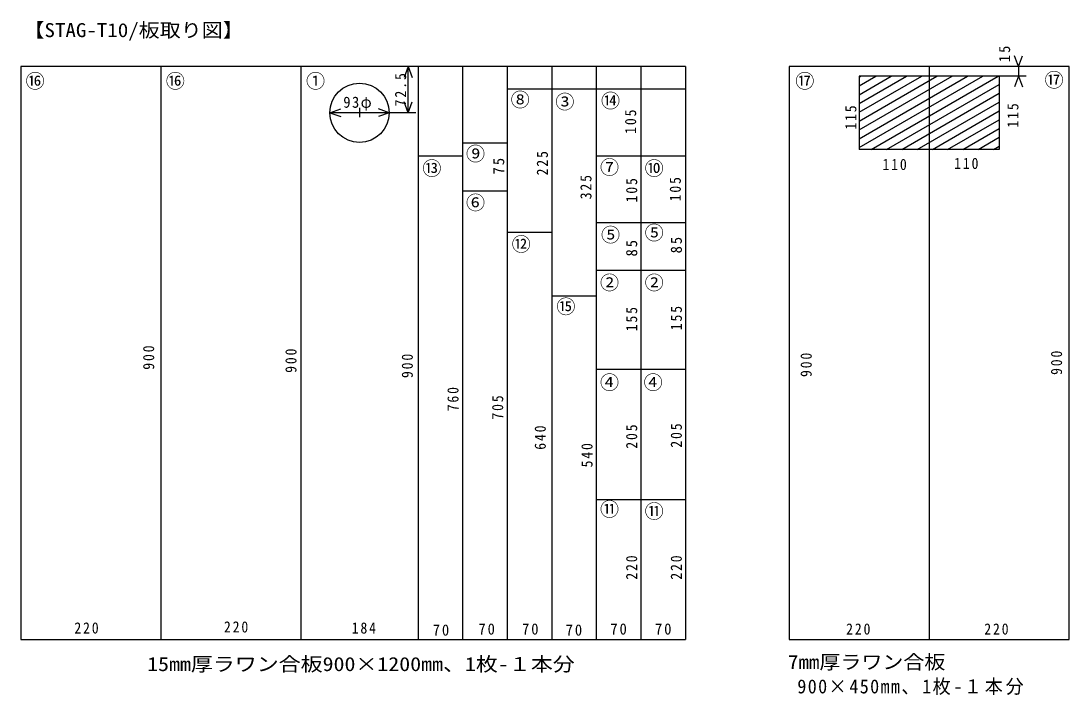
# Model space of a CAD drawing. Units: millimetres, scale not verified. Extents: x -913 to 734, y -488 to 571.
import ezdxf
from ezdxf.enums import TextEntityAlignment as Align

# ---------------------------------------------------------------- set-up
doc = ezdxf.new("R2010")
doc.units = ezdxf.units.MM
doc.header["$LTSCALE"] = 6
doc.layers.add('0-0', color=7, linetype='Continuous')
doc.styles.add('ＭＳ ゴシック', font='')
doc.styles.get('ＭＳ ゴシック').set_extended_font_data('MS Gothic')

msp = doc.modelspace()

# ---------------------------------------------------------------- linework, layer by layer
at = {"layer": '0-0', "color": 4}
for p, q in [((654.292, 498.964), (648.135, 515.878)), ((654.292, 498.964), (660.448, 515.878)), ((-292.585, 498.964), (-334.585, 498.964)), ((-304.585, 498.964), (-310.742, 482.049)), ((-304.585, 426.464), (-304.585, 498.964)), ((-304.585, 498.964), (-298.429, 482.049)), ((666.292, 498.964), (624.292, 498.964)), ((654.292, 498.964), (654.292, 483.964)), ((666.292, 483.964), (624.292, 483.964)), ((654.292, 483.964), (648.135, 467.049)), ((654.292, 483.964), (660.448, 467.049)), ((-427.557, 426.464), (-410.643, 432.62)), ((-334.557, 426.464), (-351.471, 432.62)), ((-304.585, 426.464), (-310.742, 443.378)), ((-304.585, 426.464), (-298.429, 443.378)), ((-334.557, 426.464), (-427.557, 426.464)), ((-427.557, 426.464), (-410.643, 420.307)), ((-334.557, 426.464), (-351.471, 420.307)), ((-292.585, 426.464), (-334.585, 426.464))]:
    msp.add_line(p, q, dxfattribs=at)
at = {"layer": '0-0'}
for p, q in [((-913.057, 498.964), (-913.057, -401.036)), ((130.943, 498.964), (-913.057, 498.964)), ((-693.057, 498.964), (-693.057, -401.036)), ((-473.057, 498.964), (-473.057, -401.036)), ((-289.057, 498.964), (-289.057, -401.036)), ((-219.057, 498.964), (-219.057, -401.036)), ((-149.057, 498.964), (-149.057, -401.036)), ((-79.057, 498.964), (-79.057, -401.036)), ((-9.057, 498.964), (-9.057, -401.036)), ((60.943, 498.964), (60.943, -401.036)), ((130.943, 498.964), (130.943, -401.036)), ((513.782, 498.964), (513.782, -401.036)), ((403.782, 483.964), (403.782, 368.964)), ((623.782, 483.964), (403.782, 483.964)), ((403.782, 371.688), (598.25, 483.964)), ((403.782, 385.544), (574.25, 483.964)), ((403.782, 399.401), (550.25, 483.964)), ((403.782, 413.257), (526.25, 483.964)), ((403.782, 427.114), (502.25, 483.964)), ((403.782, 440.97), (478.25, 483.964)), ((403.782, 454.826), (454.25, 483.964)), ((403.782, 468.683), (430.25, 483.964)), ((403.782, 482.539), (406.25, 483.964)), ((423.064, 368.964), (622.25, 483.964)), ((623.782, 483.964), (623.782, 368.964)), ((-149.057, 463.964), (-79.057, 463.964)), ((-79.057, 463.964), (-9.057, 463.964)), ((-9.057, 463.964), (130.943, 463.964)), ((447.064, 368.964), (623.782, 470.992)), ((471.064, 368.964), (623.782, 457.136)), ((-381.057, 433.97), (-381.057, 419.289)), ((495.064, 368.964), (623.782, 443.279)), ((519.064, 368.964), (623.782, 429.423)), ((-371.34, 426.464), (-390.15, 426.464)), ((543.064, 368.964), (623.782, 415.567)), ((567.064, 368.964), (623.782, 401.71)), ((-219.057, 378.964), (-149.057, 378.964)), ((591.064, 368.964), (623.782, 387.854)), ((623.782, 368.964), (403.782, 368.964)), ((615.064, 368.964), (623.782, 373.997)), ((-289.057, 358.964), (-219.057, 358.964)), ((-9.057, 358.964), (60.943, 358.964)), ((-9.057, 358.964), (130.943, 358.964)), ((-219.057, 303.964), (-149.057, 303.964)), ((-9.057, 253.964), (130.943, 253.964)), ((-149.057, 238.964), (-79.057, 238.964)), ((-9.057, 178.964), (130.943, 178.964)), ((-79.057, 138.964), (-9.057, 138.964)), ((-9.057, 23.964), (130.943, 23.964)), ((-9.057, -181.036), (130.943, -181.036)), ((-913.057, -401.036), (130.943, -401.036))]:
    msp.add_line(p, q, dxfattribs=at)
msp.add_lwpolyline([(293.782, -401.036), (733.782, -401.036), (733.782, 498.964), (293.782, 498.964)], close=True, dxfattribs=at)
msp.add_circle((-381.057, 426.464), 46.5, dxfattribs=at)

# ---------------------------------------------------------------- texts
at = {"layer": '0-0', "style": 'ＭＳ ゴシック'}
for s, width, p in [('【STAG-T10/板取り図】', 1.1, (-909.093, 538.601)), ('15mm厚ラワン合板900×1200mm、1枚-１本分', 1.15, (-714.87, -456.995)), ('7mm厚ラワン合板', 1.1, (292.15, -453.731))]:
    msp.add_text(s, height=21.99, dxfattribs=dict(at, width=width)).set_placement(p, align=Align.BOTTOM_LEFT)
for s, p in [('⑯', (-905.829, 458.627)), ('⑯', (-685.492, 458.627)), ('①', (-465.155, 458.627)), ('⑰', (303.575, 458.627)), ('⑰', (695.285, 460.259)), ('⑧', (-143.627, 429.249)), ('③', (-73.446, 425.984)), ('⑭', (-1.632, 427.617)), ('⑨', (-213.808, 344.378)), ('⑬', (-282.358, 321.528)), ('⑦', (-3.264, 323.161)), ('⑩', (66.917, 321.528)), ('⑥', (-213.808, 267.668)), ('⑤', (-1.632, 217.073)), ('⑤', (66.917, 220.337)), ('⑫', (-141.995, 202.383)), ('②', (-3.264, 141.995)), ('②', (66.917, 141.995)), ('⑮', (-71.813, 104.456)), ('④', (-3.264, -14.689)), ('④', (65.285, -14.689)), ('⑪', (-3.264, -213.808)), ('⑪', (66.917, -217.073))]:
    msp.add_text(s, height=21.99, dxfattribs=at).set_placement(p, align=Align.BOTTOM_LEFT)
at = {"layer": '0-0', "char_height": 17.6, "attachment_point": 7, "rotation": 90, "style": 'ＭＳ ゴシック'}
for s, insert in [('\\T1.27;\\W0.95;15', (641.425, 505.959)), ('\\T1.28;\\W0.9;72.5', (-307.585, 436.464)), ('\\T1.27;\\W0.9;105', (53.86, 393.342)), ('\\T1.27;\\W0.9;115', (399.87, 399.87)), ('\\T1.27;\\W0.9;115', (654.482, 403.135)), ('\\T1.27;\\W0.9;225', (-84.87, 328.057)), ('\\T1.27;\\W0.95;75', (-153.42, 329.689)), ('\\T1.27;\\W0.9;325', (-16.321, 290.518)), ('\\T1.27;\\W0.9;105', (55.492, 285.622)), ('\\T1.27;\\W0.9;105', (124.041, 287.254)), ('\\T1.27;\\W0.95;85', (55.492, 200.751)), ('\\T1.27;\\W0.95;85', (125.674, 205.648)), ('\\T1.27;\\W0.9;155', (55.492, 83.238)), ('\\T1.27;\\W0.9;155', (125.674, 84.87)), ('\\T1.27;\\W0.9;900', (-703.446, 22.85)), ('\\T1.27;\\W0.9;900', (-479.845, 17.953)), ('\\T1.27;\\W0.9;900', (723.031, 14.689)), ('\\T1.27;\\W0.9;900', (-297.047, 9.793)), ('\\T1.27;\\W0.9;900', (329.689, 11.425)), ('\\T1.27;\\W0.9;760', (-225.233, -42.435)), ('\\T1.27;\\W0.9;705', (-155.052, -55.492)), ('\\T1.27;\\W0.9;640', (-88.135, -102.824)), ('\\T1.27;\\W0.9;205', (55.492, -101.192)), ('\\T1.27;\\W0.9;205', (125.674, -99.56)), ('\\T1.27;\\W0.9;540', (-14.689, -130.57)), ('\\T1.27;\\W0.9;220', (55.492, -306.839)), ('\\T1.27;\\W0.9;220', (125.674, -306.839))]:
    msp.add_mtext(s, dxfattribs=dict(at, insert=insert))
at = {"layer": '0-0', "attachment_point": 7, "style": 'ＭＳ ゴシック'}
for s, insert, char_height in [('\\T1.2;\\W0.95;93φ', (-406.557, 429.464), 17.6), ('\\T1.27;\\W0.9;110', (440.674, 336.218), 17.6), ('\\T1.27;\\W0.9;110', (553.29, 337.85), 17.6), ('\\T1.27;\\W0.9;220', (-829.119, -391.71), 17.6), ('\\T1.27;\\W0.9;220', (-594.093, -390.078), 17.6), ('\\T1.27;\\W0.9;184', (-393.342, -391.71), 17.6), ('\\T1.27;\\W0.95;70', (-266.036, -394.974), 17.6), ('\\T1.27;\\W0.95;70', (-194.223, -393.342), 17.6), ('\\T1.27;\\W0.95;70', (-125.674, -393.342), 17.6), ('\\T1.27;\\W0.95;70', (-57.124, -394.974), 17.6), ('\\T1.27;\\W0.95;70', (13.057, -393.342), 17.6), ('\\T1.27;\\W0.95;70', (83.238, -393.342), 17.6), ('\\T1.27;\\W0.9;220', (383.549, -393.342), 17.6), ('\\T1.27;\\W0.9;220', (600.622, -393.342), 17.6), ('\\T1.15;\\W0.95;900×450mm、1枚-１本分', (306.839, -488.005), 21.99)]:
    msp.add_mtext(s, dxfattribs=dict(at, insert=insert, char_height=char_height))

doc.saveas('drawing.dxf')
